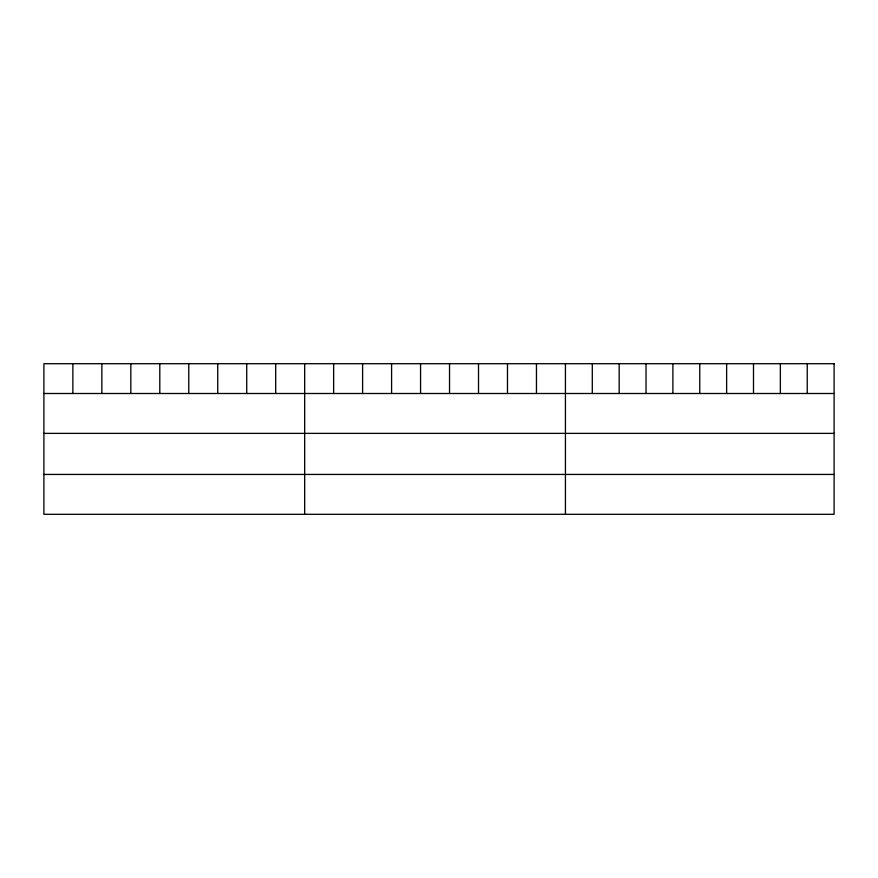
<?xml version="1.0" encoding="UTF-8"?>
<svg xmlns="http://www.w3.org/2000/svg" width="878" height="878" viewBox="0 0 878 878"><rect width="100%" height="100%" fill="white"/><g stroke="black" fill="none" stroke-linecap="round" stroke-linejoin="round"><path stroke-width="1.32" d="M43.9 393.498L834.1 393.498M43.9 433.37L834.1 433.37M43.9 474.438L834.1 474.438M807.233 363.701L807.233 393.498M780.366 363.701L780.366 393.498M753.5 363.701L753.5 393.498M726.633 363.701L726.633 393.498M699.766 363.701L699.766 393.498M672.899 363.701L672.899 393.498M646.032 363.701L646.032 393.498M619.166 363.701L619.166 393.498M592.299 363.701L592.299 393.498M565.432 363.701L565.432 514.299M536.458 363.701L536.458 393.498M507.484 363.701L507.484 393.498M478.51 363.701L478.51 393.498M449.536 363.701L449.536 393.498M420.562 363.701L420.562 393.498M391.588 363.701L391.588 393.498M362.614 363.701L362.614 393.498M333.64 363.701L333.64 393.498M304.666 363.701L304.666 514.299M275.692 363.701L275.692 393.498M246.718 363.701L246.718 393.498M217.744 363.701L217.744 393.498M188.77 363.701L188.77 393.498M159.796 363.701L159.796 393.498M130.822 363.701L130.822 393.498M101.848 363.701L101.848 393.498M72.874 363.701L72.874 393.498M834.1 363.701L43.9 363.701L43.9 514.299L834.1 514.299L834.1 363.701"/></g></svg>
